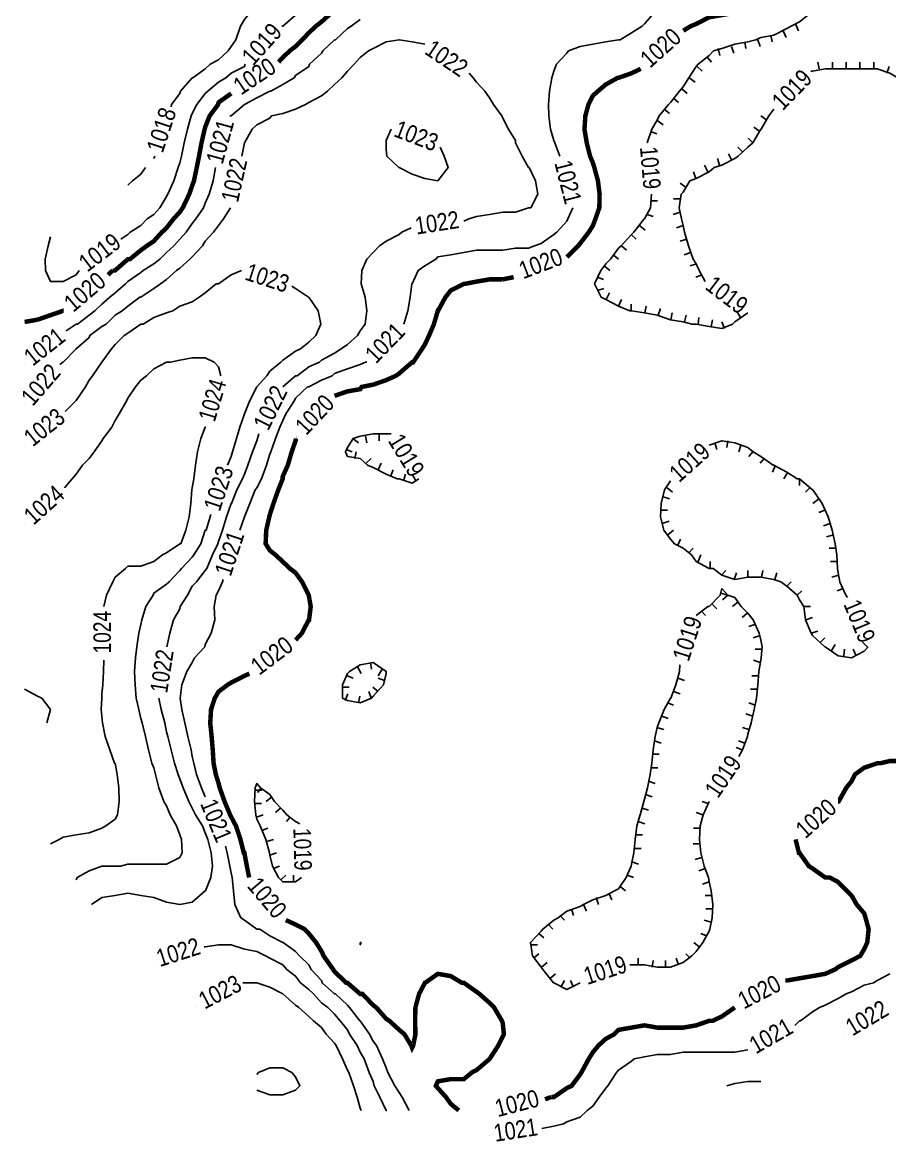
# Model space of a CAD drawing. Extents: x 628896 to 629881, y 4519192 to 4520125.
# Drawn here: x 628896.4 to 629090.1, y 4519226.6 to 4519476.4 of the extents above; entities that cross this region are included whole.
import ezdxf
from ezdxf.enums import TextEntityAlignment as Align

# ---------------------------------------------------------------- set-up
doc = ezdxf.new("R2010")
doc.units = 0

msp = doc.modelspace()

# ---------------------------------------------------------------- linework, layer by layer
at = {"layer": 'GSLAYER', "linetype": 'CONTINUOUS', "const_width": 1, "flags": 128}
for points in [[(629069.9375, 4519504.5), (629070.0625, 4519504.5), (629071.8125, 4519501.5), (629072.375, 4519498.5), (629072.25, 4519495.5), (629071.625, 4519493), (629070.625, 4519490), (629069.9375, 4519488.5), (629069.3125, 4519487), (629067.3125, 4519484), (629067.125, 4519484), (629064.1875, 4519481.5), (629063.75, 4519481.5), (629061.3125, 4519480), (629058.4375, 4519479), (629055.5, 4519478.5), (629055.375, 4519478.5), (629052.625, 4519478), (629049.75, 4519477.5), (629046.875, 4519476), (629045.625, 4519475.5), (629044, 4519474.5)], [(628954.5625, 4519468.5), (628956.125, 4519470), (628957.4375, 4519471), (628958.9375, 4519472.5), (628960.375, 4519474), (628961.9375, 4519475.5), (628963.25, 4519476.5), (628965.4375, 4519478.5), (628966.125, 4519479), (628969, 4519481), (628969.3125, 4519481.5), (628971.875, 4519483), (628974.75, 4519484), (628977.625, 4519485), (628980.5625, 4519485.5), (628983.4375, 4519486), (628986.3125, 4519486.5), (628989.1875, 4519487), (628989.75, 4519487), (628992.0625, 4519488), (628994.6875, 4519490), (628995, 4519490), (628997.4375, 4519493)], [(629044, 4519474.5), (629044, 4519474.5)], [(628953.625, 4519467.5), (628954.5625, 4519468.5)], [(629032.4375, 4519465), (629029.5625, 4519464), (629029.375, 4519464), (629026.6875, 4519462.5), (629024.9375, 4519461), (629023.8125, 4519460), (629022.8125, 4519458), (629022.125, 4519455.5), (629021.9375, 4519452.5), (629022.4375, 4519449.5), (629023.1875, 4519446.5), (629023.8125, 4519445), (629024.125, 4519444), (629024.9375, 4519441), (629025.3125, 4519438), (629025.25, 4519435), (629024.375, 4519432.5), (629023.8125, 4519431), (629022.875, 4519429.5), (629020.9375, 4519427), (629020.5625, 4519426.5), (629018, 4519424)], [(629034.5, 4519466), (629032.4375, 4519465)], [(628916.625, 4519421), (628917.125, 4519421), (628920, 4519423.5), (628920.4375, 4519423.5), (628922.875, 4519425.5), (628924.25, 4519426.5), (628925.75, 4519427.5), (628927.5625, 4519429.5), (628928.625, 4519430.5), (628930.1875, 4519432.5), (628931.5625, 4519434), (628932.25, 4519435), (628933.6875, 4519438), (628934.375, 4519440), (628934.75, 4519441), (628935.375, 4519444), (628935.875, 4519446.5), (628936.4375, 4519449.5), (628937.125, 4519452.5), (628937.25, 4519453), (628938.25, 4519455.5), (628940.125, 4519458), (628940.25, 4519458.5), (628943.0625, 4519460.5)], [(628943.0625, 4519460.5), (628943.0625, 4519460.5)], [(629018, 4519424), (629018, 4519424)], [(628915.5625, 4519420), (628916.625, 4519421)], [(629003.6875, 4519419), (629000.75, 4519419), (628997.8125, 4519418.5), (628995.25, 4519418), (628995, 4519418), (628992.0625, 4519416.5), (628990.875, 4519415), (628989.25, 4519412), (628989.1875, 4519412), (628988.3125, 4519409), (628987.25, 4519406.5), (628986.3125, 4519404.5), (628985.6875, 4519403.5), (628983.6875, 4519400.5), (628983.4375, 4519400.5), (628980.5625, 4519398), (628979.875, 4519397.5), (628977.625, 4519396.5), (628974.75, 4519395.5), (628972.1875, 4519395), (628971.875, 4519394.5), (628969, 4519394), (628966.125, 4519393)], [(629006.125, 4519419.5), (629003.6875, 4519419)], [(628896.9375, 4519409.5), (628899.8125, 4519410)], [(628899.8125, 4519410), (628902.6875, 4519411), (628905.5625, 4519412), (628905.625, 4519412)], [(628905.625, 4519412), (628905.625, 4519412)], [(628966.125, 4519393), (628966.125, 4519393)], [(628957.5, 4519383.5), (628957.4375, 4519383), (628956.5625, 4519380.5), (628955.6875, 4519377.5), (628954.5625, 4519375), (628954.5625, 4519374.5), (628953.5625, 4519372), (628952.5, 4519369), (628951.6875, 4519366.5), (628951.5625, 4519366), (628950.875, 4519363), (628950.75, 4519360), (628951.6875, 4519358.5), (628952.9375, 4519357.5), (628954.5625, 4519356), (628956.125, 4519354.5), (628957.4375, 4519353.5), (628958.875, 4519351.5), (628960.375, 4519348.5), (628960.8125, 4519346), (628960.4375, 4519343), (628960.375, 4519343), (628958.8125, 4519340), (628957.4375, 4519338.5)], [(628957.625, 4519383.5), (628957.5, 4519383.5)], [(628957.4375, 4519338.5), (628957.4375, 4519338.5)], [(628946, 4519330.5), (628943.0625, 4519329), (628942.25, 4519328.5), (628940.25, 4519327), (628939.375, 4519325.5), (628938.5625, 4519323), (628938.375, 4519320), (628938.6875, 4519317), (628938.9375, 4519314), (628939.125, 4519311), (628939.625, 4519308.5), (628940.25, 4519306.5), (628940.5, 4519305.5), (628941.5625, 4519302.5), (628942.8125, 4519299.5), (628943.0625, 4519299), (628944.125, 4519297), (628945.125, 4519294), (628945.875, 4519291), (628946, 4519291), (628946.5625, 4519288), (628947.0625, 4519285.5)], [(628947.125, 4519331), (628946, 4519330.5)], [(629078.5625, 4519302.5), (629078.6875, 4519302.5), (629080.375, 4519305.5), (629081.5625, 4519307), (629082.3125, 4519308.5), (629084.375, 4519310), (629087.3125, 4519311), (629088, 4519311), (629090.125, 4519311.5), (629093, 4519311.5)], [(629078.5625, 4519302.5), (629078.5625, 4519302.5)], [(629067.125, 4519262.5), (629069.9375, 4519263), (629072.875, 4519263.5), (629075.6875, 4519264), (629077.9375, 4519265), (629078.5625, 4519265.5), (629081.5625, 4519267), (629083.5, 4519268), (629084.375, 4519269.5), (629085.0625, 4519271), (629085.375, 4519274), (629084.6875, 4519276.5), (629084.375, 4519277.5), (629082.6875, 4519279.5), (629081.5625, 4519281.5), (629080.5, 4519282.5), (629078.5625, 4519284.5), (629076.6875, 4519285.5), (629075.6875, 4519285.5), (629072.875, 4519287.5), (629072.0625, 4519288), (629069.9375, 4519291), (629069.8125, 4519291), (629069.0625, 4519294)], [(629069.0625, 4519294), (629069.0625, 4519294)], [(628947.0625, 4519285.5), (628947.0625, 4519285.5)], [(628955.25, 4519276), (628957.4375, 4519275)], [(628957.4375, 4519275), (628959.375, 4519274), (628960.375, 4519273), (628962, 4519271), (628963.25, 4519269), (628963.6875, 4519268), (628965.8125, 4519265), (628966.125, 4519264.5), (628968.75, 4519262), (628969, 4519262), (628971.875, 4519259.5), (628972.375, 4519259.5), (628974.75, 4519257), (628975.4375, 4519256.5), (628977.625, 4519254), (628978.375, 4519253.5), (628980.5625, 4519251.5), (628981.75, 4519250.5), (628983.25, 4519248), (628983.4375, 4519247.5), (628983.6875, 4519248), (628984.1875, 4519250.5), (628984.125, 4519253.5), (628984.1875, 4519256.5), (628985, 4519259.5), (628986.3125, 4519262), (628986.375, 4519262), (628989.1875, 4519264), (628992.0625, 4519263.5), (628994.5625, 4519262), (628995, 4519262), (628997.8125, 4519260), (628998.5, 4519259.5), (629000.75, 4519257.5), (629001.75, 4519256.5), (629003.5, 4519253.5), (629003.6875, 4519253), (629003.9375, 4519250.5), (629003.6875, 4519250), (629002.6875, 4519248), (629000.75, 4519245), (629000.75, 4519245), (628997.8125, 4519242.5), (628996.8125, 4519242), (628995, 4519240.5), (628992.0625, 4519240.5), (628989.1875, 4519240), (628988.75, 4519239), (628989.1875, 4519238.5), (628991, 4519236.5), (628992.0625, 4519235), (628993.875, 4519233.5)], [(629066.75, 4519262.5), (629067.125, 4519262.5)], [(629014.5, 4519236.5), (629015.125, 4519236.5), (629018, 4519238.5), (629019.0625, 4519239), (629020.9375, 4519241.5), (629021.25, 4519242), (629022.875, 4519245), (629023.8125, 4519246.5), (629025.0625, 4519248), (629026.6875, 4519249.5), (629028.5625, 4519250.5), (629029.5625, 4519251.5), (629032.4375, 4519252), (629035.3125, 4519252.5), (629038.1875, 4519252), (629041.125, 4519252), (629044, 4519252), (629046.875, 4519252.5), (629049.75, 4519253.5), (629050.5, 4519253.5), (629052.625, 4519254.5), (629055.5, 4519256.5)], [(629055.5, 4519256.5), (629055.5, 4519256.5)], [(629013.125, 4519236), (629014.5, 4519236.5)], [(629000.75, 4519233), (629000.75, 4519233)]]:
    msp.add_lwpolyline(points, dxfattribs=at)
at = {"layer": 'GSLAYER', "linetype": 'CONTINUOUS', "flags": 128}
for points in [[(628929.75, 4519458), (628931.5625, 4519460.5), (628931.75, 4519461), (628934.375, 4519464), (628934.5, 4519464), (628937.25, 4519466), (628938.375, 4519467), (628940.25, 4519468), (628942.375, 4519470), (628943.0625, 4519471), (628944.0625, 4519472.5), (628945.125, 4519475.5), (628946, 4519477), (628947.1875, 4519478.5), (628948.8125, 4519480), (628951.625, 4519481.5), (628951.6875, 4519481.5), (628954.5625, 4519482.5), (628957.4375, 4519484), (628957.875, 4519484), (628960.375, 4519486), (628962.125, 4519487), (628963.25, 4519488), (628966, 4519490)], [(629040.375, 4519481.5), (629038.1875, 4519479), (629037.5, 4519478.5), (629035.3125, 4519476), (629034.8125, 4519475.5), (629032.4375, 4519474), (629029.9375, 4519472.5), (629029.5625, 4519472.5), (629026.6875, 4519472), (629023.8125, 4519471.5), (629020.9375, 4519471), (629018.375, 4519470), (629018, 4519469.5), (629015.6875, 4519467), (629015.125, 4519465.5), (629014.625, 4519464), (629014.125, 4519461), (629013.9375, 4519458), (629014, 4519455.5), (629014.375, 4519452.5), (629015.125, 4519450), (629015.3125, 4519449.5), (629016.4375, 4519446.5)], [(628954.375, 4519475.5), (628954.5625, 4519475.5), (628957.4375, 4519478)], [(629072.875, 4519478.5), (629072.5, 4519478.5), (629069.9375, 4519476.5), (629068.0625, 4519475.5), (629067.125, 4519475), (629064.1875, 4519473.5), (629061.3125, 4519473), (629060.1875, 4519472.5), (629058.4375, 4519472), (629055.5, 4519471.5), (629052.625, 4519470.5), (629050.75, 4519470), (629049.75, 4519469), (629047.3125, 4519467), (629046.875, 4519466.5), (629045.25, 4519464), (629044, 4519462), (629043.125, 4519461), (629041.125, 4519458.5), (629040.6875, 4519458), (629038.625, 4519455.5), (629038.1875, 4519454.5), (629036.9375, 4519452.5), (629035.9375, 4519449.5)], [(628942.8125, 4519455.5), (628943.0625, 4519455.5), (628946, 4519458), (628946, 4519458), (628948.8125, 4519459.5), (628951.6875, 4519461), (628951.875, 4519461), (628954.5625, 4519462.5), (628957.125, 4519464), (628957.4375, 4519464.5), (628960.375, 4519466.5), (628960.5625, 4519467), (628963.25, 4519469.5), (628963.5, 4519470), (628966.125, 4519472.5), (628966.375, 4519472.5), (628969, 4519475), (628969.8125, 4519475.5), (628971.875, 4519477)], [(628954.375, 4519475.5), (628954.375, 4519475.5)], [(629069.0625, 4519476), (629069.75, 4519474.5)], [(629063.5625, 4519473.5), (629063.8125, 4519472)], [(629066.3125, 4519474.5), (629067, 4519473)], [(628946, 4519449.5), (628946, 4519449.5), (628947.75, 4519452.5), (628948.8125, 4519453.5), (628951.6875, 4519455), (628952.0625, 4519455.5), (628954.5625, 4519456), (628957.4375, 4519457), (628959.625, 4519458), (628960.375, 4519458.5), (628963.25, 4519460), (628964.5625, 4519461), (628966.125, 4519462.5), (628967.75, 4519464), (628969, 4519465.5), (628970.5, 4519467), (628971.875, 4519468.5), (628973.6875, 4519470), (628974.75, 4519470.5), (628977.625, 4519472), (628980.5625, 4519472.5), (628983.4375, 4519472), (628986.3125, 4519471.5)], [(628986.3125, 4519471.5), (628986.3125, 4519471.5)], [(629051.8125, 4519470.5), (629052.1875, 4519469)], [(629054.75, 4519471), (629055.3125, 4519469.5)], [(629057.75, 4519472), (629057.9375, 4519470.5)], [(629060.625, 4519472.5), (629061.1875, 4519471)], [(629049.375, 4519468.5), (629050.3125, 4519467.5)], [(628920, 4519429), (628920.5, 4519429.5), (628922.875, 4519431), (628924.3125, 4519432.5), (628925.75, 4519433.5), (628927.125, 4519435), (628928.625, 4519437.5), (628928.9375, 4519438), (628930.25, 4519441), (628931.25, 4519444), (628931.5625, 4519445), (628931.9375, 4519446.5), (628932.5625, 4519449.5), (628933.3125, 4519452.5), (628934.125, 4519455.5), (628934.375, 4519456), (628935.375, 4519458), (628937.25, 4519460.5), (628937.875, 4519461), (628940.25, 4519463), (628941.875, 4519464), (628943.0625, 4519465), (628946, 4519466.5), (628946.1875, 4519467)], [(628946.1875, 4519467), (628946.1875, 4519467)], [(629047.0625, 4519466.5), (629048.1875, 4519465.5)], [(629072.5, 4519465.5), (629072.875, 4519465.5)], [(629072.875, 4519465.5), (629075.6875, 4519466), (629078.5625, 4519466), (629081.5625, 4519466), (629084.375, 4519466), (629087.3125, 4519466), (629090.125, 4519465), (629091.875, 4519464), (629093, 4519463), (629094.25, 4519461), (629095.1875, 4519458), (629095.8125, 4519455.5), (629095.875, 4519454.5), (629096.1875, 4519452.5), (629096.5625, 4519449.5), (629097, 4519446.5), (629097.5625, 4519444), (629098.125, 4519441), (629098.75, 4519439), (629101.6875, 4519439), (629104.5625, 4519440.5)], [(629074.3125, 4519466), (629074.0625, 4519467.5)], [(629077.3125, 4519466), (629077.3125, 4519467.5)], [(629080.375, 4519466), (629080.375, 4519467.5)], [(629083.4375, 4519466), (629083.4375, 4519467.5)], [(629086.5, 4519466), (629086.5, 4519467.5)], [(629089.4375, 4519465), (629089.9375, 4519466.5)], [(628997.0625, 4519464), (628997.8125, 4519463), (628999.6875, 4519461), (629000.75, 4519459.5), (629001.625, 4519458), (629003.5, 4519455.5), (629003.6875, 4519455), (629005, 4519452.5), (629006.5, 4519450), (629006.5625, 4519449.5), (629008, 4519446.5), (629009.4375, 4519444), (629009.5625, 4519444), (629011, 4519441), (629011.5, 4519438), (629009.9375, 4519435), (629009.4375, 4519435), (629006.5, 4519434), (629003.6875, 4519434), (629000.75, 4519433.5), (628997.8125, 4519433), (628996.125, 4519432.5), (628995, 4519432)], [(628996.1875, 4519465), (628997.0625, 4519464)], [(629045.3125, 4519464), (629046.625, 4519463)], [(629043.6875, 4519461.5), (629044.875, 4519460.5)], [(628929.625, 4519457.5), (628929.75, 4519458)], [(629041.75, 4519459.5), (629042.9375, 4519458.5)], [(628942.75, 4519455.5), (628942.8125, 4519455.5)], [(629039.75, 4519457), (629040.9375, 4519456)], [(629047.5625, 4519421), (629046.875, 4519422.5), (629046.1875, 4519423.5), (629045.125, 4519426.5), (629044.25, 4519429.5), (629044, 4519431), (629043.5625, 4519432.5), (629043.0625, 4519435), (629043.5, 4519438), (629044, 4519438.5), (629045.4375, 4519441), (629046.875, 4519441.5), (629049.75, 4519443), (629050.875, 4519444), (629052.625, 4519444.5), (629055.5, 4519446), (629056.25, 4519446.5), (629058.4375, 4519448.5), (629059.5, 4519449.5), (629061.3125, 4519452.5), (629061.375, 4519452.5), (629063.125, 4519455.5), (629064.1875, 4519457)], [(629062.625, 4519454.5), (629061.3125, 4519455.5)], [(629064.1875, 4519457), (629064.1875, 4519457)], [(629038.125, 4519454.5), (629039.5, 4519453.5)], [(629061.0625, 4519452), (629059.75, 4519453)], [(628977.8125, 4519446.5), (628977.625, 4519448), (628977.625, 4519449.5), (628977.625, 4519450), (628978.75, 4519452.5)], [(628978.75, 4519452.5), (628978.75, 4519452.5)], [(629036.6875, 4519452), (629038.125, 4519451.5)], [(629059.5, 4519449.5), (629058.5, 4519450.5)], [(628945.4375, 4519446.5), (628946, 4519449.5)], [(628989.75, 4519448.5), (628990.625, 4519446.5)], [(629035.9375, 4519449.5), (629035.9375, 4519449.5)], [(629057.25, 4519447.5), (629056.1875, 4519448.5)], [(628925.75, 4519446), (628926, 4519446.5)], [(628926, 4519446.5), (628926, 4519446.5)], [(628980.5, 4519444), (628977.8125, 4519446.5)], [(628990.625, 4519446.5), (628991.5, 4519444), (628989.1875, 4519441), (628986.3125, 4519441.5), (628983.4375, 4519442.5), (628980.5625, 4519444), (628980.5, 4519444)], [(629016.4375, 4519446.5), (629016.4375, 4519446.5)], [(629052.0625, 4519444.5), (629051.625, 4519446)], [(629054.8125, 4519445.5), (629054.125, 4519447)], [(628908.4375, 4519409), (628908.75, 4519409), (628911.3125, 4519411), (628912.625, 4519412), (628914.1875, 4519413.5), (628916, 4519415), (628917.125, 4519416), (628919.4375, 4519418), (628920, 4519418.5), (628922.875, 4519420.5), (628923.4375, 4519421), (628925.75, 4519422.5), (628927.125, 4519423.5), (628928.625, 4519425), (628930.25, 4519426.5), (628931.5625, 4519428), (628933, 4519429.5), (628934.375, 4519431.5), (628935.1875, 4519432.5), (628936.875, 4519435), (628937.25, 4519436), (628938.125, 4519438), (628939, 4519441), (628939.5625, 4519444)], [(628922.875, 4519442.5), (628923.9375, 4519444)], [(628939.5625, 4519444), (628939.5625, 4519444)], [(629046.8125, 4519441.5), (629046.25, 4519443)], [(629049.4375, 4519443), (629048.75, 4519444.5)], [(628920, 4519440), (628921, 4519441)], [(628921, 4519441), (628922.875, 4519442.5)], [(629044.625, 4519439.5), (629043.3125, 4519440.5)], [(629036.875, 4519438), (629036.6875, 4519435)], [(629036.75, 4519436.5), (629038.25, 4519436.5)], [(629043.3125, 4519437), (629041.8125, 4519437)], [(628905.5, 4519400.5), (628905.5625, 4519400.5), (628908.4375, 4519403.5), (628908.4375, 4519403.5), (628911.3125, 4519406), (628911.5, 4519406.5), (628914.1875, 4519408.5), (628915.125, 4519409), (628917.125, 4519411), (628918.6875, 4519412), (628920, 4519413), (628922.6875, 4519415), (628922.875, 4519415), (628925.75, 4519417), (628927.25, 4519418), (628928.625, 4519419), (628930.875, 4519421), (628931.5625, 4519421.5), (628933.8125, 4519423.5), (628934.375, 4519424), (628936.625, 4519426.5), (628937.25, 4519427.5), (628939.125, 4519429.5), (628940.25, 4519431), (628941.3125, 4519432.5), (628942.9375, 4519435)], [(628942.9375, 4519435), (628942.9375, 4519435)], [(629019.3125, 4519435), (629018.25, 4519432.5), (629018, 4519432), (629015.75, 4519429.5), (629015.125, 4519429), (629012.25, 4519427), (629010.8125, 4519426.5), (629009.4375, 4519426), (629006.5, 4519426), (629003.6875, 4519425.5), (629000.75, 4519425.5), (628997.8125, 4519425.5), (628995, 4519425), (628992.0625, 4519424.5), (628989.1875, 4519424), (628988.75, 4519423.5), (628986.3125, 4519422), (628984.8125, 4519421), (628983.4375, 4519418), (628983.375, 4519418), (628983, 4519415), (628982.5, 4519412), (628981.625, 4519409)], [(629019.3125, 4519435), (629019.3125, 4519435)], [(629036.6875, 4519435), (629035.3125, 4519432.5), (629035.25, 4519432.5), (629032.9375, 4519429.5), (629032.4375, 4519429), (629030.125, 4519426.5), (629029.5625, 4519426), (629027.75, 4519423.5), (629026.6875, 4519422.5), (629025.5625, 4519421), (629024.1875, 4519418), (629025.6875, 4519415), (629026.6875, 4519414.5), (629029.5625, 4519413), (629032.0625, 4519412), (629032.4375, 4519412), (629035.3125, 4519411.5), (629038.1875, 4519411), (629041.125, 4519410), (629044, 4519409.5), (629045.9375, 4519409), (629046.875, 4519409), (629049.75, 4519408.5), (629052.625, 4519408), (629055, 4519409)], [(629035.9375, 4519433.5), (629037.25, 4519433)], [(629043.3125, 4519434), (629041.75, 4519433.5)], [(628983.25, 4519430.5), (628981.1875, 4519429.5)], [(628995, 4519432), (628995, 4519432)], [(629034.25, 4519431), (629035.5, 4519430)], [(629044, 4519431), (629042.5, 4519430.5)], [(628902.6875, 4519428.5), (628902.1875, 4519426.5)], [(628918.4375, 4519428), (628920, 4519429)], [(628981.1875, 4519429.5), (628980.5625, 4519429), (628977.625, 4519427.5), (628976.1875, 4519426.5), (628974.75, 4519425), (628973.3125, 4519423.5), (628972.25, 4519421), (628972.0625, 4519418), (628973, 4519415), (628973.375, 4519412), (628972.9375, 4519409), (628971.875, 4519407.5), (628971.25, 4519406.5), (628969, 4519404.5), (628967.625, 4519403.5), (628966.125, 4519402.5), (628963.25, 4519401), (628962.75, 4519400.5), (628960.375, 4519399.5), (628957.8125, 4519397.5), (628957.4375, 4519397.5), (628954.5625, 4519395)], [(629032.375, 4519429), (629033.4375, 4519428)], [(629044.6875, 4519428), (629043.3125, 4519427.5)], [(628902.1875, 4519426.5), (628901.5625, 4519423.5), (628901.625, 4519421), (628902.6875, 4519418.5), (628905.5625, 4519418.5), (628908.4375, 4519420), (628909.125, 4519421)], [(629030.1875, 4519426.5), (629031.3125, 4519425.5)], [(629028.375, 4519424.5), (629029.5625, 4519423.5)], [(629045.625, 4519425), (629044.1875, 4519424.5)], [(628908.4375, 4519392), (628910.5, 4519395), (628911.3125, 4519396.5), (628912.125, 4519397.5), (628914.1875, 4519400.5), (628914.1875, 4519400.5), (628916.3125, 4519403.5), (628917.125, 4519404.5), (628919.1875, 4519406.5), (628920, 4519407), (628922.875, 4519409), (628923.4375, 4519409), (628925.75, 4519410.5), (628928.625, 4519411.5), (628930, 4519412), (628931.5625, 4519413), (628934.375, 4519414), (628935.9375, 4519415), (628937.25, 4519416), (628939.6875, 4519418), (628940.25, 4519418), (628943.0625, 4519420), (628945.375, 4519421)], [(628909.125, 4519421), (628909.125, 4519421)], [(628945.375, 4519421), (628945.375, 4519421)], [(629026.3125, 4519422), (629027.5625, 4519421)], [(629046.9375, 4519422.5), (629045.5625, 4519422)], [(629048.875, 4519418.5), (629047.5625, 4519421)], [(629024.8125, 4519419.5), (629026.1875, 4519419)], [(629048.1875, 4519420), (629046.8125, 4519419.5)], [(628957.4375, 4519417), (628960.3125, 4519415), (628960.375, 4519415), (628962.5, 4519412), (628963.0625, 4519409), (628961.9375, 4519406.5), (628960.375, 4519405), (628958.5, 4519403.5), (628957.4375, 4519403), (628954.5625, 4519401), (628954.125, 4519400.5), (628951.6875, 4519398.5), (628951, 4519397.5), (628948.8125, 4519395), (628948.75, 4519395), (628947.25, 4519392), (628946, 4519389), (628946, 4519389), (628945, 4519386), (628944.25, 4519383.5), (628943.375, 4519380.5), (628943.0625, 4519379.5), (628942.25, 4519377.5)], [(628956.625, 4519417.5), (628957.4375, 4519417)], [(629024.875, 4519416.5), (629026.25, 4519417)], [(629026.8125, 4519414.5), (629027.5, 4519416)], [(629029.5, 4519413), (629030.1875, 4519414.5)], [(629032.375, 4519412), (629032.375, 4519413.5)], [(629035.375, 4519411.5), (629035.6875, 4519413)], [(629038.375, 4519411), (629038.875, 4519412.5)], [(629041.25, 4519410), (629041.5, 4519411.5)], [(629044.25, 4519409.5), (629044.625, 4519411)], [(629047.3125, 4519409), (629047.5, 4519410.5)], [(629055.5, 4519409.5), (629058.4375, 4519411.5)], [(629056.75, 4519410.5), (629055.875, 4519412)], [(629058.4375, 4519411.5), (629058.4375, 4519411.5)], [(628906.1875, 4519407.5), (628908.4375, 4519409)], [(628981.625, 4519409), (628981.625, 4519409)], [(629050.25, 4519408.5), (629050.5, 4519410)], [(629053.1875, 4519408), (629052.625, 4519409.5)], [(629055, 4519409), (629055.5, 4519409.5)], [(628904.8125, 4519400), (628905.5, 4519400.5)], [(628907.5625, 4519374.5), (628908.4375, 4519375.5), (628909.875, 4519377.5), (628911.3125, 4519379), (628912.4375, 4519380.5), (628914.1875, 4519383), (628914.5, 4519383.5), (628916.4375, 4519386), (628917.125, 4519387.5), (628918.0625, 4519389), (628919.75, 4519392), (628920, 4519392.5), (628921.6875, 4519395), (628922.875, 4519396.5), (628924.125, 4519397.5), (628925.75, 4519399), (628928.625, 4519400.5), (628929.5, 4519400.5), (628931.5625, 4519401), (628934.375, 4519401.5), (628937.25, 4519401.5), (628939.25, 4519400.5), (628940.25, 4519399.5), (628940.75, 4519397.5)], [(628973.0625, 4519400.5), (628971.875, 4519400), (628969, 4519399), (628966.125, 4519398), (628965.625, 4519397.5), (628963.25, 4519396.5), (628960.375, 4519395), (628960.125, 4519395), (628957.4375, 4519392.5), (628957.1875, 4519392), (628955.25, 4519389), (628954.5625, 4519387.5), (628953.9375, 4519386), (628952.9375, 4519383.5), (628951.9375, 4519380.5), (628951.6875, 4519380), (628950.9375, 4519377.5), (628949.8125, 4519374.5), (628948.8125, 4519372.5), (628948.4375, 4519372), (628947.1875, 4519369), (628946, 4519366), (628945, 4519363)], [(628973.3125, 4519400.5), (628973.0625, 4519400.5)], [(628896.9375, 4519400), (628896.9375, 4519400)], [(628940.75, 4519397.5), (628940.75, 4519397.5)], [(628954.5625, 4519395), (628954.5625, 4519395)], [(628896.9375, 4519391), (628896.9375, 4519391)], [(628906, 4519389.5), (628908.4375, 4519392)], [(628937.3125, 4519386), (628937.25, 4519386), (628936.25, 4519383.5), (628935.5625, 4519380.5), (628935.125, 4519377.5), (628934.6875, 4519374.5), (628934.375, 4519372.5), (628934.25, 4519372), (628934.0625, 4519369), (628933.6875, 4519366), (628932.9375, 4519363), (628931.8125, 4519360), (628931.5625, 4519360), (628928.625, 4519358), (628927.75, 4519357.5), (628925.75, 4519356), (628922.875, 4519355), (628920, 4519355), (628919.4375, 4519354.5), (628917.125, 4519352.5), (628916.625, 4519351.5), (628915.1875, 4519348.5), (628914.625, 4519346)], [(628937.375, 4519386), (628937.3125, 4519386)], [(628948.9375, 4519383.5), (628948.8125, 4519383), (628947.8125, 4519380.5), (628946.75, 4519377.5), (628946, 4519375.5), (628945.5625, 4519374.5), (628944.3125, 4519372), (628943.125, 4519369), (628943.0625, 4519369), (628942, 4519366), (628941.125, 4519363), (628940.25, 4519360.5), (628940.0625, 4519360), (628938.875, 4519357.5), (628937.625, 4519354.5), (628937.25, 4519354), (628935.3125, 4519351.5), (628934.375, 4519350.5), (628933.3125, 4519348.5), (628931.6875, 4519346), (628931.5625, 4519345.5), (628930.1875, 4519343), (628929.375, 4519340), (628928.6875, 4519337)], [(628949.25, 4519384.5), (628948.9375, 4519383.5)], [(628977.625, 4519384.5), (628974.75, 4519384.5), (628971.875, 4519384), (628970.3125, 4519383.5), (628969, 4519381.5), (628968.5625, 4519380.5), (628969, 4519379.5), (628971.875, 4519379), (628973.5, 4519377.5), (628974.75, 4519377), (628977.625, 4519375.5), (628980.125, 4519374.5), (628980.5625, 4519374.5), (628983.4375, 4519373.5), (628984.9375, 4519374.5)], [(628970.1875, 4519383.5), (628971.5, 4519382.5)], [(628973.0625, 4519384), (628973.3125, 4519382.5)], [(628976.125, 4519384.5), (628976.125, 4519383)], [(628978.75, 4519384.5), (628977.625, 4519384.5)], [(629080.3125, 4519348.5), (629078.9375, 4519351.5), (629078.5625, 4519353.5), (629078.4375, 4519354.5), (629078.25, 4519357.5), (629077.9375, 4519360), (629077.25, 4519363), (629076.375, 4519366), (629075.6875, 4519367.5), (629075, 4519369), (629072.9375, 4519372), (629072.875, 4519372), (629069.9375, 4519374.5), (629069.4375, 4519374.5), (629067.125, 4519376), (629064.1875, 4519377.5), (629064.0625, 4519377.5), (629061.3125, 4519379.5), (629059.625, 4519380.5), (629058.4375, 4519381.5), (629055.5, 4519382.5), (629052.625, 4519383), (629049.75, 4519382)], [(629053.9375, 4519383), (629053.75, 4519381.5)], [(628896.9375, 4519382), (628896.9375, 4519382)], [(628968.75, 4519381), (628970.0625, 4519380.5)], [(628970.6875, 4519379), (628970.9375, 4519380.5)], [(629049.75, 4519382), (629049.75, 4519382)], [(629051, 4519382.5), (629051.5, 4519381)], [(629056.875, 4519382), (629056.375, 4519380.5)], [(629059.5, 4519380.5), (629058.625, 4519379.5)], [(628973.1875, 4519378), (628974.3125, 4519379)], [(628975.875, 4519376.5), (628976.5625, 4519378)], [(629062.0625, 4519379), (629061.1875, 4519378)], [(628942.25, 4519377.5), (628942.25, 4519377.5)], [(628978.625, 4519375), (628979.1875, 4519376.5)], [(628981.5, 4519374), (628982, 4519375.5)], [(628984.3125, 4519374), (628983.4375, 4519375.5)], [(629064.5625, 4519377.5), (629063.875, 4519376)], [(629067.3125, 4519376), (629066.4375, 4519374.5)], [(628905.8125, 4519372.5), (628907.5625, 4519374.5)], [(628984.9375, 4519374.5), (628984.9375, 4519374.5)], [(629041.125, 4519374), (629039.8125, 4519372)], [(629069.9375, 4519374.5), (629069.9375, 4519373)], [(629039.8125, 4519372), (629039.0625, 4519369), (629038.9375, 4519366), (629039.6875, 4519363), (629041.125, 4519361), (629042.0625, 4519360), (629044, 4519359), (629045.8125, 4519357.5), (629046.875, 4519356), (629049.75, 4519354.5), (629050.6875, 4519354.5), (629052.625, 4519353), (629055.5, 4519352), (629058.4375, 4519352.5), (629061.3125, 4519352.5), (629064.1875, 4519352), (629065.75, 4519351.5), (629067.125, 4519350.5), (629069.4375, 4519348.5), (629069.9375, 4519347.5), (629070.875, 4519346), (629071.3125, 4519343), (629072.5625, 4519340), (629072.875, 4519339.5), (629075.5625, 4519337), (629075.6875, 4519337), (629078.5625, 4519335), (629081.5625, 4519334.5), (629084.375, 4519336), (629085.25, 4519337)], [(629039.5, 4519370.5), (629040.9375, 4519370)], [(629040.375, 4519372.5), (629041.5625, 4519371.5)], [(629072.25, 4519372.5), (629071.3125, 4519371.5)], [(629074.25, 4519370), (629072.9375, 4519369)], [(628938.375, 4519366), (628937.4375, 4519363), (628937.25, 4519363), (628936.25, 4519360), (628934.6875, 4519357.5), (628934.375, 4519357), (628932, 4519354.5), (628931.5625, 4519354), (628929.1875, 4519351.5), (628928.625, 4519351), (628925.75, 4519349), (628925.625, 4519348.5), (628924, 4519346), (628923.125, 4519343), (628922.875, 4519342), (628922.4375, 4519340), (628922, 4519337), (628921.6875, 4519334.5), (628921.5, 4519331.5), (628921.625, 4519328.5), (628921.875, 4519325.5), (628922.4375, 4519323), (628922.875, 4519321), (628923.1875, 4519320), (628923.9375, 4519317), (628924.625, 4519314), (628925.375, 4519311), (628925.75, 4519310), (628926.1875, 4519308.5), (628926.9375, 4519305.5), (628928, 4519302.5), (628928.625, 4519301.5), (628929.4375, 4519299.5), (628930.875, 4519297), (628931.5625, 4519295), (628931.9375, 4519294), (628932.125, 4519291), (628931.5625, 4519290), (628928.625, 4519288.5), (628925.75, 4519288.5), (628922.875, 4519288.5), (628920, 4519288.5), (628918.3125, 4519288), (628917.125, 4519288), (628914.1875, 4519288), (628911.3125, 4519287), (628908.6875, 4519285.5), (628908.4375, 4519285)], [(628938.5, 4519366.5), (628938.375, 4519366)], [(629039, 4519367.5), (629040.5, 4519367.5)], [(629075.625, 4519367.5), (629074.25, 4519367)], [(628896.9375, 4519364.5), (628896.9375, 4519364.5)], [(628945, 4519363), (628945, 4519363)], [(629039.3125, 4519364.5), (629040.8125, 4519365)], [(629040.5625, 4519362), (629041.8125, 4519363)], [(629076.75, 4519364.5), (629075.3125, 4519364)], [(629042.6875, 4519359.5), (629043.375, 4519361)], [(629077.5625, 4519362), (629076, 4519361.5)], [(629045.25, 4519358), (629046.1875, 4519359)], [(629078.0625, 4519359), (629076.5625, 4519359)], [(629047.3125, 4519356), (629047.9375, 4519357.5)], [(629050, 4519354.5), (629050, 4519356)], [(629078.4375, 4519356), (629076.875, 4519356)], [(629052.5625, 4519353), (629053.5, 4519354)], [(629055.375, 4519352), (629055.875, 4519353.5)], [(629058.4375, 4519352.5), (629058.4375, 4519354)], [(629061.4375, 4519352.5), (629061.75, 4519354)], [(629064.4375, 4519352), (629064.875, 4519353.5)], [(629078.6875, 4519353), (629077.1875, 4519352.5)], [(628941.125, 4519351.5), (628940.25, 4519349.5), (628939.6875, 4519348.5), (628939.25, 4519346), (628939.375, 4519343), (628938.5625, 4519340), (628937.25, 4519337.5), (628937.1875, 4519337), (628934.875, 4519334.5), (628934.375, 4519333.5), (628933.125, 4519331.5), (628932.0625, 4519328.5), (628931.6875, 4519325.5), (628932.0625, 4519323), (628932.6875, 4519320), (628933.375, 4519317), (628934.125, 4519314), (628934.375, 4519312.5), (628934.6875, 4519311), (628935.3125, 4519308.5), (628936.4375, 4519305.5), (628937.25, 4519303.5)], [(628941.25, 4519352), (628941.125, 4519351.5)], [(629067.125, 4519350.5), (629068.0625, 4519351.5)], [(629057.1875, 4519314), (629058.3125, 4519317), (629058.4375, 4519317.5), (629059.125, 4519320), (629059.8125, 4519323), (629060.3125, 4519325.5), (629060.625, 4519328.5), (629060.875, 4519331.5), (629061.3125, 4519334), (629061.375, 4519334.5), (629061.625, 4519337), (629061.3125, 4519338.5), (629060.9375, 4519340), (629059.625, 4519343), (629058.4375, 4519344.5), (629056.9375, 4519346), (629055.5, 4519348), (629053.9375, 4519348.5), (629052.625, 4519350), (629052.25, 4519348.5), (629049.75, 4519346), (629049.5, 4519346), (629046.875, 4519344)], [(629052.375, 4519349), (629053.9375, 4519348.5)], [(629053.9375, 4519348.5), (629052.75, 4519347.5)], [(629069.4375, 4519348.5), (629070.4375, 4519349.5)], [(629079.6875, 4519350), (629078.3125, 4519349.5)], [(629080.6875, 4519348), (629080.3125, 4519348.5)], [(628914.625, 4519346), (628914.625, 4519346)], [(629050.4375, 4519346.5), (629051.5, 4519345.5)], [(629056.25, 4519347), (629055, 4519346)], [(629070.875, 4519346), (629072.375, 4519346)], [(629046.875, 4519344), (629046.875, 4519344)], [(629048, 4519345), (629048.9375, 4519344)], [(629058.25, 4519344.5), (629057.125, 4519343.5)], [(629071.375, 4519343), (629072.875, 4519343.5)], [(629060, 4519342), (629058.625, 4519341.5)], [(629072.5625, 4519340), (629074, 4519340.5)], [(629061.125, 4519339.5), (629059.625, 4519339)], [(629074.625, 4519338), (629075.625, 4519339)], [(629085.0625, 4519337), (629084, 4519338)], [(628928.6875, 4519337), (628928.6875, 4519337)], [(629061.5625, 4519336.5), (629060.0625, 4519336.5)], [(629077, 4519336), (629077.875, 4519337.5)], [(629079.8125, 4519335), (629080, 4519336.5)], [(629082.625, 4519335), (629081.9375, 4519336.5)], [(629085.25, 4519337), (629085.25, 4519337)], [(628914.625, 4519334), (628914.5625, 4519331.5)], [(628974.75, 4519326), (628977.0625, 4519328.5), (628977.625, 4519331), (628977.6875, 4519331.5), (628977.625, 4519331.5), (628974.75, 4519333.5), (628971.875, 4519333), (628969.4375, 4519331.5), (628969, 4519331), (628967.875, 4519328.5), (628967.9375, 4519325.5), (628969, 4519325), (628971.875, 4519324.5), (628974.375, 4519325.5)], [(628974.125, 4519333.5), (628974.375, 4519332)], [(629043.1875, 4519333), (629043.125, 4519331.5)], [(629061.1875, 4519333.5), (629059.6875, 4519334)], [(628914.5625, 4519331.5), (628914.375, 4519328.5), (628914.1875, 4519326.5), (628914.1875, 4519325.5), (628914.0625, 4519323), (628914.1875, 4519321.5), (628914.3125, 4519320), (628914.9375, 4519317), (628915.9375, 4519314), (628917, 4519311), (628917.125, 4519311), (628917.625, 4519308.5), (628918, 4519305.5), (628918.0625, 4519302.5), (628917.6875, 4519299.5), (628917.125, 4519298.5), (628915.0625, 4519297), (628914.1875, 4519296.5), (628911.3125, 4519295.5), (628908.4375, 4519295), (628905.5625, 4519294.5), (628904.625, 4519294), (628902.6875, 4519293)], [(628968.9375, 4519330.5), (628970.3125, 4519330)], [(628971.25, 4519332.5), (628972.0625, 4519331)], [(628976.75, 4519332), (628975.875, 4519330.5)], [(629043.125, 4519331.5), (629042.3125, 4519328.5), (629041.25, 4519325.5), (629041.125, 4519325.5), (629039.75, 4519323), (629038.5, 4519320), (629038.1875, 4519319), (629037.75, 4519317), (629037.25, 4519314), (629036.9375, 4519311), (629036.625, 4519308.5), (629036, 4519305.5), (629035.3125, 4519303), (629035.1875, 4519302.5), (629034.375, 4519299.5), (629033.625, 4519297), (629033.25, 4519294), (629032.9375, 4519291), (629032.4375, 4519288.5), (629032.375, 4519288), (629031.25, 4519285.5), (629029.5625, 4519283), (629028.625, 4519282.5), (629026.6875, 4519281.5), (629023.8125, 4519280.5), (629021.6875, 4519279.5), (629020.9375, 4519279), (629018, 4519278), (629016.0625, 4519276.5), (629015.125, 4519276), (629012.625, 4519274), (629012.25, 4519273.5), (629009.875, 4519271), (629010.3125, 4519268), (629012.25, 4519265.5), (629012.625, 4519265), (629015, 4519262), (629015.125, 4519262), (629018, 4519260.5), (629020.9375, 4519262)], [(629060.75, 4519330.5), (629059.3125, 4519330.5)], [(628967.875, 4519328), (628969.375, 4519328)], [(628975.875, 4519327), (628974.6875, 4519328)], [(628977.3125, 4519329.5), (628975.875, 4519330)], [(629042.8125, 4519330), (629044.25, 4519329.5)], [(628902.6875, 4519323), (628900.75, 4519325.5), (628899.8125, 4519326), (628896.9375, 4519327.5)], [(628926.875, 4519325.5), (628927.4375, 4519323)], [(628968.5, 4519325), (628969.125, 4519326.5)], [(628971.5, 4519324.5), (628971.75, 4519326)], [(628974.3125, 4519325.5), (628973.8125, 4519327)], [(628974.375, 4519325.5), (628974.75, 4519326)], [(629041.8125, 4519327), (629043.3125, 4519326.5)], [(629060.5, 4519327.5), (629059, 4519327.5)], [(628901.875, 4519320), (628902.6875, 4519323)], [(628927.4375, 4519323), (628928.25, 4519320), (628928.625, 4519318), (628928.9375, 4519317), (628929.6875, 4519314), (628930.375, 4519311), (628931.25, 4519308.5), (628931.5625, 4519307.5), (628932.3125, 4519305.5), (628933.625, 4519302.5), (628934.375, 4519301), (628935.125, 4519299.5), (628936.6875, 4519297), (628937.25, 4519295.5), (628937.875, 4519294), (628938.5625, 4519291), (628938.875, 4519288), (628938.5, 4519285.5), (628937.3125, 4519282.5), (628937.25, 4519282.5), (628934.375, 4519280), (628931.5625, 4519279.5), (628928.625, 4519280), (628925.75, 4519281), (628922.875, 4519281.5), (628920, 4519282), (628917.125, 4519281.5), (628914.1875, 4519281), (628911.875, 4519279.5)], [(629040.5, 4519324.5), (629041.8125, 4519324)], [(629060.0625, 4519324), (629058.625, 4519324.5)], [(629039.1875, 4519321.5), (629040.625, 4519321)], [(629059.5, 4519321.5), (629057.9375, 4519322)], [(629038.125, 4519319), (629039.6875, 4519318.5)], [(629058.625, 4519318.5), (629057.1875, 4519319)], [(629037.5625, 4519316), (629039.0625, 4519315.5)], [(629057.75, 4519315.5), (629056.3125, 4519316)], [(629037.125, 4519313), (629038.625, 4519313)], [(629057.125, 4519314), (629055.8125, 4519314.5)], [(629056.375, 4519312.5), (629057.1875, 4519314)], [(629036.8125, 4519310), (629038.3125, 4519310)], [(628957.4375, 4519298), (628955.5, 4519299.5), (628954.5625, 4519300.5), (628952.75, 4519302.5), (628951.6875, 4519304), (628949.625, 4519305.5), (628948.8125, 4519306.5), (628948.4375, 4519305.5), (628948.25, 4519302.5), (628948.5625, 4519299.5), (628948.8125, 4519298.5), (628949.5, 4519297), (628950.8125, 4519294), (628951.625, 4519291), (628951.6875, 4519290.5), (628952.25, 4519288), (628953.625, 4519285.5), (628954.5625, 4519284.5), (628957.4375, 4519284.5), (628958.75, 4519285.5)], [(628949.8125, 4519305.5), (628948.9375, 4519304.5)], [(629036.25, 4519307), (629037.75, 4519306.5)], [(628937.25, 4519303.5), (628937.25, 4519303.5)], [(628948.375, 4519305), (628949.875, 4519305)], [(628952.125, 4519303.5), (628950.875, 4519302.5)], [(629035.5625, 4519304), (629037.0625, 4519303.5)], [(628948.25, 4519302), (628949.8125, 4519302)], [(628954.0625, 4519301), (628952.9375, 4519300)], [(629032.4375, 4519266), (629035.3125, 4519266), (629038.1875, 4519265.5), (629041.125, 4519265.5), (629044, 4519266.5), (629045.9375, 4519268), (629046.875, 4519269), (629048.375, 4519271), (629049.75, 4519273.5), (629049.9375, 4519274), (629050.4375, 4519276.5), (629050.625, 4519279.5), (629050.25, 4519282.5), (629049.75, 4519284.5), (629049.625, 4519285.5), (629048.625, 4519288), (629047.875, 4519291), (629047.625, 4519294), (629047.75, 4519297), (629048.4375, 4519299.5), (629049.75, 4519302.5)], [(629034.8125, 4519301), (629036.25, 4519300.5)], [(629049.5625, 4519302), (629048.1875, 4519302.5)], [(629049.75, 4519302.5), (629049.75, 4519302.5)], [(628948.6875, 4519299), (628950.1875, 4519299.5)], [(628956.25, 4519299), (628955.375, 4519298)], [(628958.375, 4519297.5), (628957.4375, 4519298)], [(629033.9375, 4519298), (629035.375, 4519297.5)], [(629048.375, 4519299.5), (629046.875, 4519300)], [(628949.875, 4519296), (628951.25, 4519296.5)], [(629047.75, 4519296.5), (629046.25, 4519296.5)], [(628951, 4519293.5), (628952.5, 4519294)], [(629033.375, 4519295), (629034.875, 4519295)], [(629047.6875, 4519293), (629046.1875, 4519293)], [(628941.8125, 4519292.5), (628942.1875, 4519291)], [(628942.1875, 4519291), (628942.75, 4519288), (628943.0625, 4519286.5), (628943.25, 4519285.5), (628943.5625, 4519282.5), (628943.875, 4519279.5), (628945.1875, 4519276.5), (628946, 4519276), (628948.8125, 4519274), (628949.4375, 4519274), (628951.6875, 4519272.5), (628954.5625, 4519271), (628954.6875, 4519271), (628957.4375, 4519269), (628958.3125, 4519268), (628960.375, 4519266), (628960.9375, 4519265), (628963.25, 4519262.5), (628963.375, 4519262), (628966.125, 4519259.5), (628966.375, 4519259.5), (628969, 4519257), (628969.5, 4519256.5), (628971.8125, 4519253.5), (628971.875, 4519253.5), (628973.9375, 4519250.5), (628974.75, 4519249), (628975.5, 4519248), (628976.8125, 4519245), (628977.625, 4519243), (628978, 4519242), (628979.5625, 4519239), (628980.5625, 4519237.5), (628981.25, 4519236.5), (628982.8125, 4519233.5)], [(628951.6875, 4519290.5), (628953.1875, 4519291)], [(629033.0625, 4519292), (629034.625, 4519292)], [(628952.5, 4519287.5), (628953.8125, 4519288)], [(629032.5, 4519289), (629034, 4519288.5)], [(629048.0625, 4519290), (629046.625, 4519289.5)], [(628954.125, 4519285), (628955.25, 4519286)], [(628957, 4519284.5), (628957, 4519286)], [(628958.75, 4519285.5), (628958.75, 4519285.5)], [(629031.5, 4519286), (629032.875, 4519285.5)], [(629048.875, 4519287.5), (629047.5, 4519287)], [(629029.9375, 4519283.5), (629031.125, 4519282.5)], [(629049.75, 4519284.5), (629048.25, 4519284)], [(629024.5625, 4519281), (629025.0625, 4519279.5)], [(629027.375, 4519282), (629028.0625, 4519280.5)], [(629050.4375, 4519281.5), (629048.875, 4519281.5)], [(629019, 4519278.5), (629019.5, 4519277)], [(629021.75, 4519279.5), (629022.375, 4519278)], [(629050.5, 4519278.5), (629049.0625, 4519278.5)], [(629016.4375, 4519277), (629017.4375, 4519276)], [(629050.1875, 4519275.5), (629048.6875, 4519276)], [(629011.75, 4519273), (629012.875, 4519272)], [(629013.9375, 4519275), (629014.875, 4519274)], [(629049.1875, 4519272.5), (629047.875, 4519273)], [(628937.25, 4519270), (628940.25, 4519270.5), (628943.0625, 4519270.5), (628946, 4519269.5), (628948.8125, 4519269), (628950.75, 4519268), (628951.6875, 4519267.5), (628954.5625, 4519266), (628955.5, 4519265), (628957.4375, 4519263.5), (628958.5, 4519262), (628960.375, 4519260.5), (628961.4375, 4519259.5), (628963.25, 4519257.5), (628964.625, 4519256.5), (628966.125, 4519255), (628967.375, 4519253.5), (628969, 4519251.5), (628969.4375, 4519250.5), (628971.1875, 4519248), (628971.875, 4519246.5), (628972.75, 4519245), (628973.875, 4519242), (628974.75, 4519240), (628975, 4519239), (628976.25, 4519236.5), (628977.625, 4519233.5), (628977.8125, 4519233.5)], [(628972.0625, 4519271), (628971.875, 4519271)], [(628971.875, 4519271), (628971.875, 4519270.5), (628972.0625, 4519271)], [(629009.9375, 4519270.5), (629011.4375, 4519270.5)], [(629047.5625, 4519270), (629046.3125, 4519271)], [(628937, 4519270), (628937.25, 4519270)], [(629010.5625, 4519267.5), (629011.75, 4519268.5)], [(629045.5, 4519267.5), (629044.5625, 4519268.5)], [(628925.75, 4519266.5), (628925.75, 4519266.5)], [(629012.375, 4519265.5), (629013.625, 4519266.5)], [(629032.0625, 4519266), (629032.4375, 4519266)], [(629033.9375, 4519266), (629033.9375, 4519267.5)], [(629037.0625, 4519265.5), (629037.25, 4519267)], [(629040, 4519265.5), (629040, 4519267)], [(629042.9375, 4519266), (629042.4375, 4519267.5)], [(629014.3125, 4519263), (629015.5, 4519264)], [(629069.9375, 4519253.5), (629070.1875, 4519253.5), (629072.875, 4519255.5), (629074.4375, 4519256.5), (629075.6875, 4519257), (629078.5625, 4519258.5), (629080.375, 4519259.5), (629081.5625, 4519260), (629084.375, 4519261.5), (629086.4375, 4519262), (629087.3125, 4519262.5), (629090.125, 4519264)], [(628945.6875, 4519262), (628946, 4519262)], [(628946, 4519262), (628948.5, 4519262), (628948.8125, 4519262), (628951.6875, 4519261), (628954.5625, 4519259.5), (628957.4375, 4519257), (628958.125, 4519256.5), (628960.375, 4519254.5), (628961.4375, 4519253.5), (628963.25, 4519252), (628964.25, 4519250.5), (628966.125, 4519248.5), (628966.5, 4519248), (628967.9375, 4519245), (628969, 4519242.5), (628969.3125, 4519242), (628970.375, 4519239), (628971.1875, 4519236.5), (628971.875, 4519234), (628972.0625, 4519233.5)], [(629016.6875, 4519261), (629017.4375, 4519262.5)], [(629019.5, 4519261), (629018.8125, 4519262.5)], [(629020.9375, 4519262), (629020.9375, 4519262)], [(628935.25, 4519256.5), (628935.25, 4519256.5)], [(629068.875, 4519252.5), (629069.9375, 4519253.5)], [(629080, 4519250.5), (629080, 4519250.5)], [(629015.125, 4519230), (629017.25, 4519230.5), (629018, 4519231), (629020.9375, 4519232), (629022.5625, 4519233.5), (629023.8125, 4519234.5), (629025.25, 4519236.5), (629026.6875, 4519238.5), (629027.125, 4519239), (629029.0625, 4519242), (629029.5625, 4519242.5), (629032.4375, 4519244.5), (629033.0625, 4519245), (629035.3125, 4519245.5), (629038.1875, 4519246), (629041.125, 4519246), (629044, 4519246.5), (629046.875, 4519246.5), (629049.75, 4519246.5), (629052.625, 4519246.5), (629055.5, 4519246.5), (629058.4375, 4519247)], [(629058.4375, 4519247), (629058.4375, 4519247)], [(628949.125, 4519242), (628951.6875, 4519243), (628954.5625, 4519243), (628956.5625, 4519242), (628957.4375, 4519241), (628958.375, 4519239), (628957.4375, 4519238), (628954.5625, 4519237), (628951.6875, 4519237), (628948.8125, 4519238)], [(628948.8125, 4519241.5), (628949.125, 4519242)], [(629053.75, 4519239), (629055.5, 4519239.5)], [(629055.5, 4519239.5), (629058.4375, 4519240), (629061.3125, 4519240)], [(629012.4375, 4519229.5), (629015.125, 4519230)], [(629000.75, 4519228), (629000.75, 4519228)]]:
    msp.add_lwpolyline(points, dxfattribs=at)

# ---------------------------------------------------------------- texts
at = {"layer": 'GSLAYER', "color": 7}
for s, rotation, width, p, p2 in [('1019', 46.1, 0.818973, (628947.9375, 4519466.5), (628954.6875, 4519474)), ('1020', 41.8, 0.753515, (629036.5625, 4519466), (629043.875, 4519472.5)), ('1022', 326.6, 0.723612, (628986, 4519469.5), (628994.1875, 4519464)), ('1020', 33.5, 0.75964, (628945.25, 4519460), (628953.4375, 4519465.5)), ('1019', 45.6, 0.796351, (629066.1875, 4519456.5), (629073.0625, 4519463.5)), ('1018', 71.5, 0.811714, (628927.75, 4519447), (628930.875, 4519456.5)), ('1021', 74.2, 0.799962, (628941.125, 4519444.5), (628943.75, 4519454)), ('1023', 340, 0.721284, (628979.125, 4519451), (628988.3125, 4519447.5)), ('1019', 274.7, 0.773883, (629034.3125, 4519448.5), (629035.125, 4519439)), ('1022', 77.7, 0.71418, (628944.5625, 4519436), (628946.6875, 4519445.5)), ('1021', 284, 0.796044, (629015.1875, 4519445), (629017.625, 4519435.5)), ('1022', 7.3, 0.723714, (628984.4375, 4519429), (628994.1875, 4519430.5)), ('1019', 36.9, 0.803557, (628910.9375, 4519420.5), (628918.8125, 4519426.5)), ('1020', 20.8, 0.757196, (629008.25, 4519419), (629017.4375, 4519422.5)), ('1020', 38.8, 0.77167, (628907.8125, 4519411.5), (628915.4375, 4519418)), ('1023', 342.7, 0.717777, (628945.875, 4519419), (628955.1875, 4519416)), ('1019', 323.8, 0.803557, (629048.625, 4519417), (629056.5, 4519411)), ('1021', 39.2, 0.787513, (628898.75, 4519399.5), (628906.375, 4519405.5)), ('1021', 45.6, 0.792805, (628975.375, 4519400), (628982.1875, 4519407)), ('1022', 48.8, 0.728116, (628898.75, 4519390.5), (628905.25, 4519398)), ('1024', 73.6, 0.689085, (628939.375, 4519387), (628942.0625, 4519396)), ('1022', 63.2, 0.736171, (628951.3125, 4519385), (628955.75, 4519394)), ('1020', 48, 0.738985, (628959.8125, 4519384), (628966.375, 4519391)), ('1023', 39.6, 0.708224, (628898.75, 4519381.5), (628906.3125, 4519387.5)), ('1019', 301.7, 0.808235, (628977.9375, 4519383), (628983.125, 4519374.5)), ('1019', 42.8, 0.790318, (629043.0625, 4519373.5), (629050.3125, 4519380)), ('1023', 71.2, 0.733696, (628940.5, 4519367), (628943.625, 4519376.5)), ('1024', 42, 0.714357, (628898.9375, 4519364), (628906.1875, 4519370.5)), ('1021', 71.2, 0.811714, (628942.9375, 4519352.5), (628946.0625, 4519362)), ('1019', 292.5, 0.791359, (629079.6875, 4519346.5), (629083.4375, 4519337.5)), ('1024', 90, 0.696957, (628916.1875, 4519335.5), (628916.1875, 4519345)), ('1019', 71.5, 0.810143, (629045.1875, 4519333.5), (629048.25, 4519343)), ('1020', 36, 0.766321, (628949.3125, 4519330.5), (628957.25, 4519336.5)), ('1022', 81, 0.705591, (628928.75, 4519326.5), (628930.25, 4519336)), ('1019', 56.5, 0.785107, (629051.75, 4519303), (629057.1875, 4519311)), ('1020', 41.8, 0.753515, (629071.25, 4519294), (629078.5625, 4519300.5)), ('1021', 292.2, 0.791359, (628936.0625, 4519302), (628939.8125, 4519293)), ('1019', 271.8, 0.771335, (628956.9375, 4519296.5), (628957.1875, 4519287)), ('1020', 310.8, 0.758099, (628946.4375, 4519283.5), (628952.8125, 4519276)), ('1022', 17.3, 0.722143, (628927.125, 4519265.5), (628936.5, 4519268.5)), ('1019', 19.8, 0.784452, (629022.5625, 4519261.5), (629031.75, 4519264.5)), ('1023', 27.8, 0.713709, (628937.125, 4519256), (628945.75, 4519260.5)), ('1020', 28.1, 0.753515, (629057.5, 4519256), (629066.1875, 4519260.5)), ('1022', 30.7, 0.719533, (629081.75, 4519250), (629090.1875, 4519255)), ('1021', 27.8, 0.813567, (629060.1875, 4519246), (629068.875, 4519251)), ('1020', 13.6, 0.761225, (629002.5625, 4519232), (629012.125, 4519234.5)), ('1021', 7.3, 0.795656, (629002, 4519226.5), (629011.6875, 4519228))]:
    msp.add_text(s, height=3.89682, rotation=rotation, dxfattribs=dict(at, width=width)).set_placement(p, p2, align=Align.FIT)

doc.saveas('drawing.dxf')
